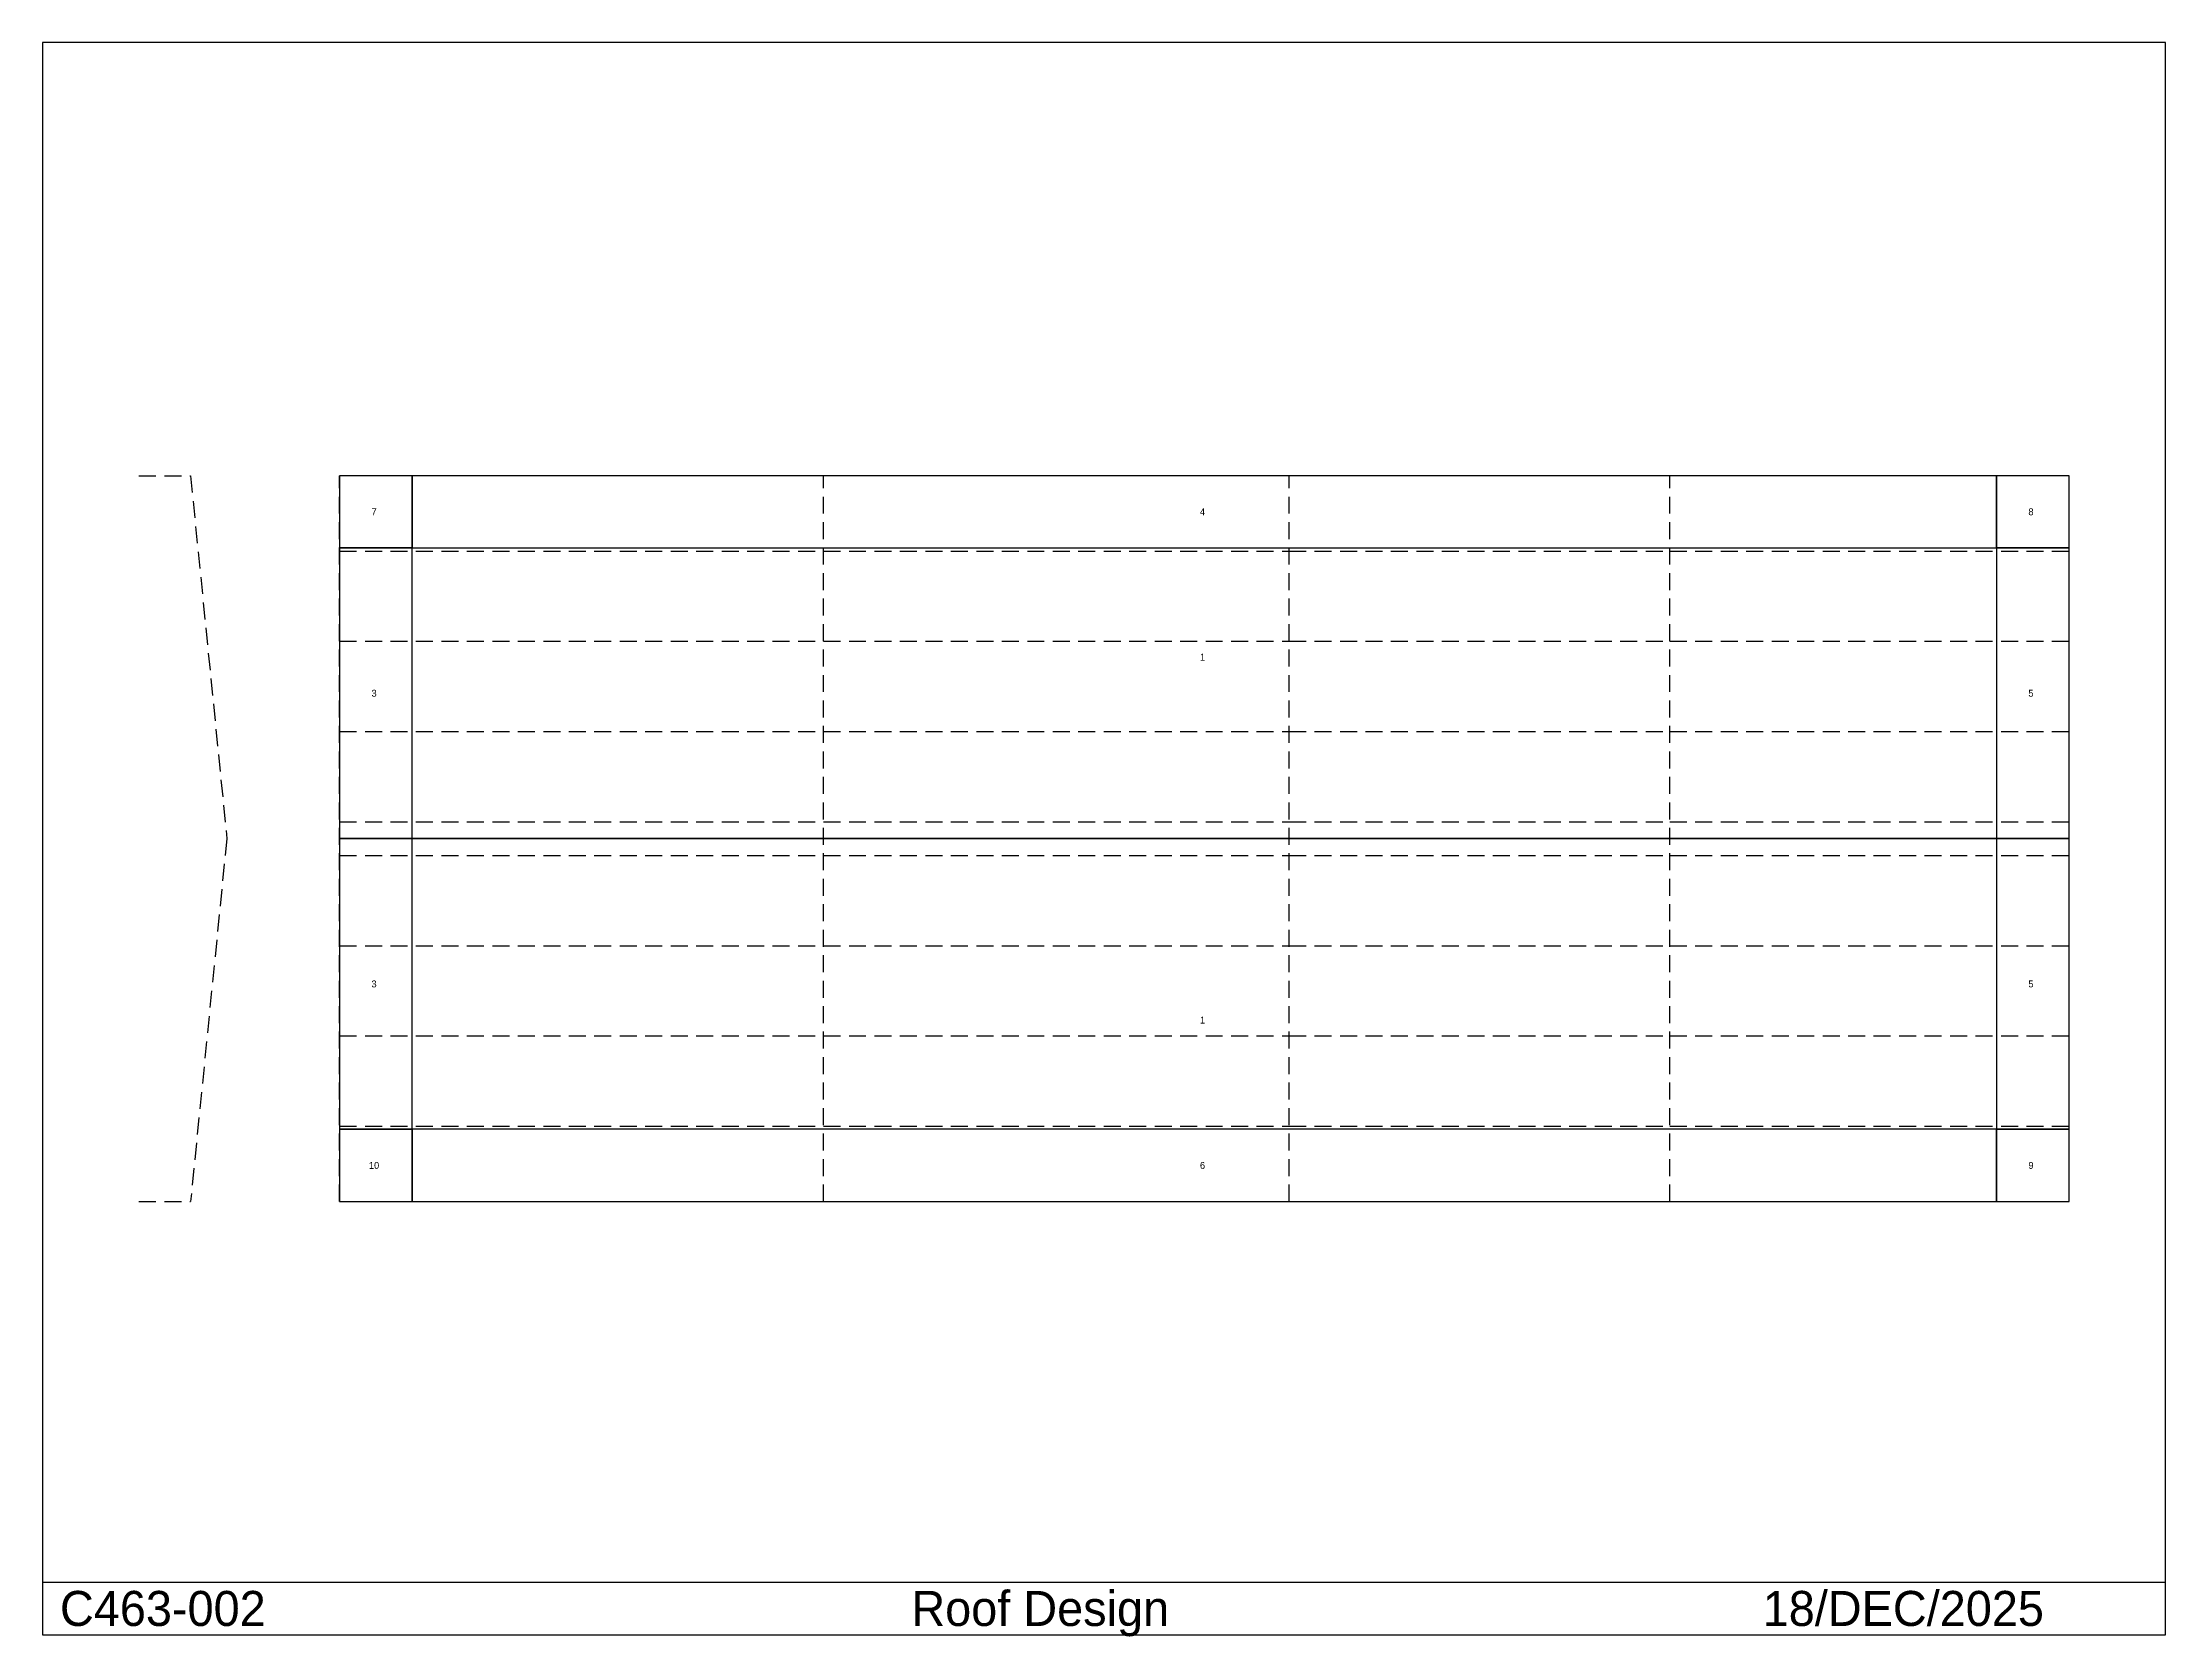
# Model space of a CAD drawing. Extents: x -437 to 2683, y -639 to 1703.
import ezdxf

# ---------------------------------------------------------------- set-up
doc = ezdxf.new("R2010")
doc.units = 0
doc.linetypes.add('CONTIN', pattern=[0])
doc.linetypes.add('DASHED', pattern=[37.44, 24.96, -12.48])
doc.layers.get('0').update_dxf_attribs({"linetype": 'CONTIN'})
for name, color, linetype in [('20', 1, 'CONTIN'), ('22', 7, 'DASHED'), ('23', 7, 'DASHED')]:
    doc.layers.add(name, color=color, linetype=linetype)

msp = doc.modelspace()

# ---------------------------------------------------------------- linework, layer by layer
for p, q in [((2683.49, 1703.379), (-436.63, 1703.379)), ((-436.63, 1703.379), (-436.63, -636.712)), ((2683.49, -636.712), (2683.49, 1703.379)), ((-436.63, -559.489), (2683.49, -559.489)), ((-436.63, -636.712), (2683.49, -636.712))]:
    msp.add_line(p, q)
at = {"layer": '20'}
for p, q in [((0, 1066.667), (0, 533.333)), ((2541.667, 1066.667), (0, 1066.667)), ((0, 1066.667), (0, 960.529)), ((106.667, 1066.667), (0, 1066.667)), ((106.667, 1066.667), (106.667, 960.529)), ((2435, 1066.667), (106.667, 1066.667)), ((106.667, 960.529), (106.667, 1066.667)), ((2435, 960.529), (2435, 1066.667)), ((2435, 1066.667), (2435, 960.529)), ((2541.667, 1066.667), (2435, 1066.667)), ((2541.667, 533.333), (2541.667, 1066.667)), ((2541.667, 960.529), (2541.667, 1066.667)), ((0, 960.529), (0, 533.333)), ((106.667, 960.529), (0, 960.529)), ((0, 960.529), (106.667, 960.529)), ((106.667, 533.333), (106.667, 960.529)), ((106.667, 960.529), (2435, 960.529)), ((2435, 960.529), (2435, 533.333)), ((2541.667, 960.529), (2435, 960.529)), ((2435, 960.529), (2541.667, 960.529)), ((2541.667, 533.333), (2541.667, 960.529)), ((0, 533.333), (2541.667, 533.333)), ((0, 533.333), (106.667, 533.333)), ((0, 533.333), (0, 0)), ((2541.667, 533.333), (0, 533.333)), ((0, 533.333), (0, 106.137)), ((106.667, 533.333), (0, 533.333)), ((106.667, 106.137), (106.667, 533.333)), ((2435, 533.333), (2541.667, 533.333)), ((2435, 533.333), (2435, 106.137)), ((2541.667, 533.333), (2435, 533.333)), ((2541.667, 0), (2541.667, 533.333)), ((2541.667, 106.137), (2541.667, 533.333)), ((0, 106.137), (106.667, 106.137)), ((0, 106.137), (0, 0)), ((106.667, 106.137), (0, 106.137)), ((106.667, 106.137), (106.667, 0)), ((2435, 106.137), (106.667, 106.137)), ((106.667, 0), (106.667, 106.137)), ((2435, 106.137), (2541.667, 106.137)), ((2435, 0), (2435, 106.137)), ((2435, 106.137), (2435, 0)), ((2541.667, 106.137), (2435, 106.137)), ((2541.667, 0), (2541.667, 106.137)), ((0, 0), (2541.667, 0)), ((0, 0), (106.667, 0)), ((106.667, 0), (2435, 0)), ((2435, 0), (2541.667, 0))]:
    msp.add_line(p, q, dxfattribs=at)
at = {"layer": '22'}
for p, q in [((-294.807, 1066.667), (-218.973, 1066.667)), ((-218.973, 1066.667), (-165.64, 533.333)), ((0, 955.975), (711.25, 955.975)), ((711.25, 955.975), (1395.417, 955.975)), ((1395.417, 955.975), (1955, 955.975)), ((1955, 955.975), (2541.667, 955.975)), ((0, 823.387), (711.25, 823.387)), ((711.25, 823.387), (1395.417, 823.387)), ((1395.417, 823.387), (1955, 823.387)), ((1955, 823.387), (2541.667, 823.387)), ((0, 690.798), (711.25, 690.798)), ((711.25, 690.798), (1395.417, 690.798)), ((1395.417, 690.798), (1955, 690.798)), ((1955, 690.798), (2541.667, 690.798)), ((-165.64, 533.333), (-218.973, 0)), ((0, 558.209), (711.25, 558.209)), ((0, 533.333), (2541.667, 533.333)), ((711.25, 558.209), (1395.417, 558.209)), ((1395.417, 558.209), (1955, 558.209)), ((1955, 558.209), (2541.667, 558.209)), ((0, 508.457), (711.25, 508.457)), ((711.25, 508.457), (1395.417, 508.457)), ((1395.417, 508.457), (1955, 508.457)), ((1955, 508.457), (2541.667, 508.457)), ((0, 375.869), (711.25, 375.869)), ((711.25, 375.869), (1395.417, 375.869)), ((1395.417, 375.869), (1955, 375.869)), ((1955, 375.869), (2541.667, 375.869)), ((0, 243.28), (711.25, 243.28)), ((711.25, 243.28), (1395.417, 243.28)), ((1395.417, 243.28), (1955, 243.28)), ((1955, 243.28), (2541.667, 243.28)), ((0, 110.691), (711.25, 110.691)), ((711.25, 110.691), (1395.417, 110.691)), ((1395.417, 110.691), (1955, 110.691)), ((1955, 110.691), (2541.667, 110.691)), ((-294.807, 0), (-218.973, 0))]:
    msp.add_line(p, q, dxfattribs=at)
at = {"layer": '23'}
for p, q in [((0, 0), (0, 1066.667)), ((711.25, 0), (711.25, 1066.667)), ((1395.417, 0), (1395.417, 1066.667)), ((1955, 0), (1955, 1066.667)), ((2541.667, 0), (2541.667, 1066.667))]:
    msp.add_line(p, q, dxfattribs=at)

# ---------------------------------------------------------------- texts
for s, p in [('C463-002', (-410.889, -623.841)), ('Roof Design', (840.279, -623.841)), ('18/DEC/2025', (2091.448, -623.841))]:
    msp.add_text(s, height=51.482).set_placement(p)
at = {"layer": '20'}
for s, p in [(' 7', (43.173, 1008.518)), (' 4', (1260.673, 1008.518)), (' 8', (2478.173, 1008.518)), (' 1', (1260.673, 794.92)), (' 3', (43.173, 741.851)), (' 5', (2478.173, 741.851)), (' 3', (43.173, 314.655)), (' 5', (2478.173, 314.655)), (' 1', (1260.673, 261.587)), ('10', (43.173, 47.989)), (' 6', (1260.673, 47.989)), (' 9', (2478.173, 47.989))]:
    msp.add_text(s, height=10.16, dxfattribs=at).set_placement(p)

doc.saveas('drawing.dxf')
